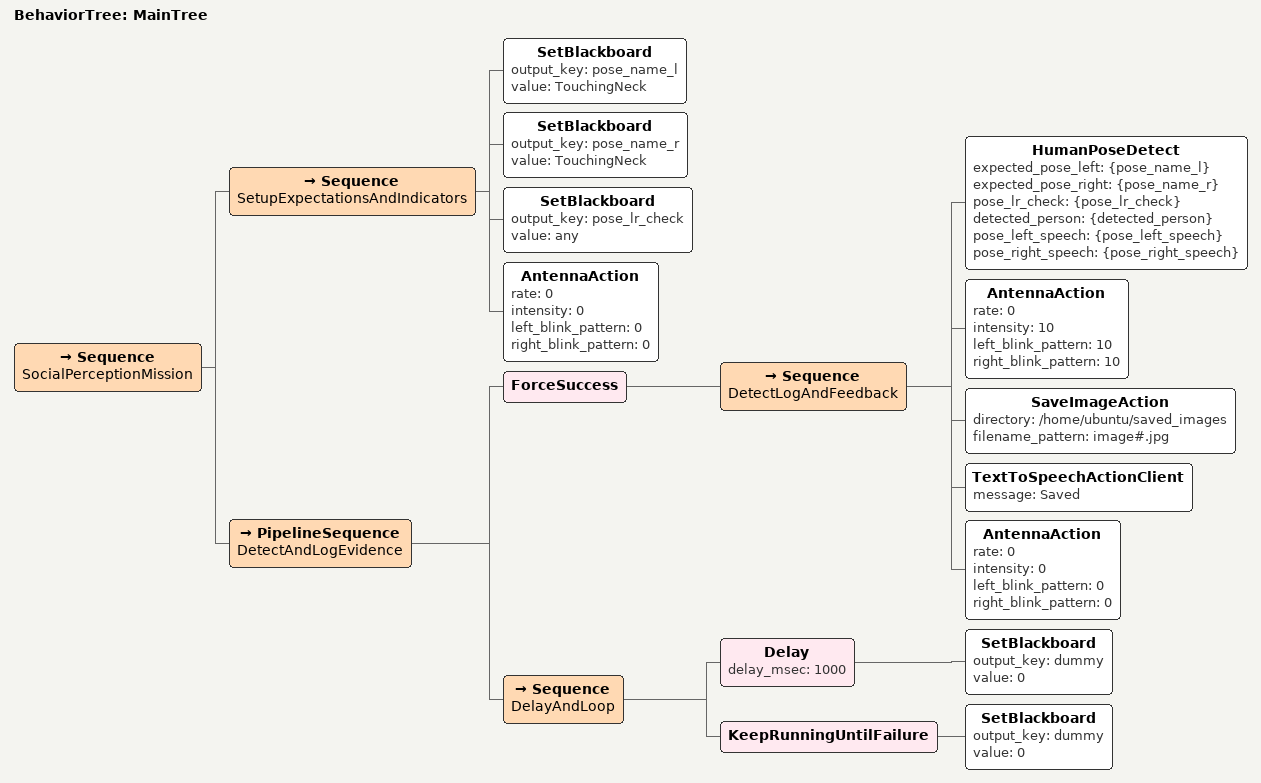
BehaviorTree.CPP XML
<?xml version="1.0"?>
<root BTCPP_format="4" main_tree_to_execute="MainTree">
    <BehaviorTree ID="MainTree">
        <Sequence name="SocialPerceptionMission">
            <Sequence name="SetupExpectationsAndIndicators">
                <SetBlackboard output_key="pose_name_l" value="TouchingNeck"/>
                <SetBlackboard output_key="pose_name_r" value="TouchingNeck"/>
                <SetBlackboard output_key="pose_lr_check" value="any"/>
                <AntennaAction rate="0" intensity="0" left_blink_pattern="0" right_blink_pattern="0"/>
            </Sequence>
            <PipelineSequence name="DetectAndLogEvidence">
                <ForceSuccess>
                    <Sequence name="DetectLogAndFeedback">
                        <HumanPoseDetect expected_pose_left="{pose_name_l}" expected_pose_right="{pose_name_r}" pose_lr_check="{pose_lr_check}" detected_person="{detected_person}" pose_left_speech="{pose_left_speech}" pose_right_speech="{pose_right_speech}"/>
                        <AntennaAction rate="0" intensity="10" left_blink_pattern="10" right_blink_pattern="10"/>
                        <SaveImageAction directory="/home/ubuntu/saved_images" filename_pattern="image#.jpg"/>
                        <TextToSpeechActionClient message="Saved"/>
                        <AntennaAction rate="0" intensity="0" left_blink_pattern="0" right_blink_pattern="0"/>
                    </Sequence>
                </ForceSuccess>
                <Sequence name="DelayAndLoop">
                    <Delay delay_msec="1000">
                        <SetBlackboard output_key="dummy" value="0"/>
                    </Delay>
                    <KeepRunningUntilFailure>
                        <SetBlackboard output_key="dummy" value="0"/>
                    </KeepRunningUntilFailure>
                </Sequence>
            </PipelineSequence>
        </Sequence>
    </BehaviorTree>
</root>
